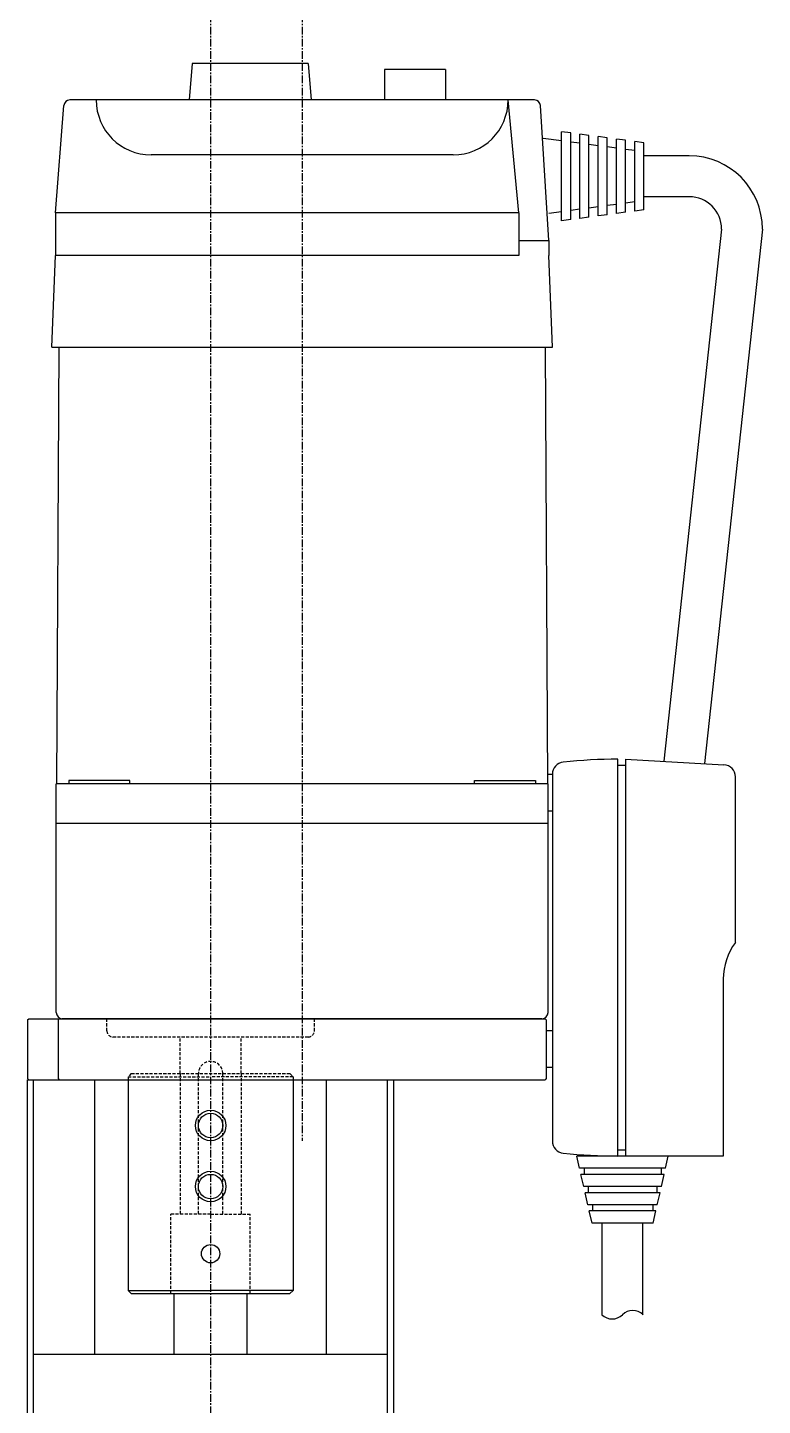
# Model space of a CAD drawing. Extents: x 248 to 1051, y 18 to 1020.
# Drawn here: x 386.5 to 506.9, y 454.2 to 679.9 of the extents above; entities that cross this region are included whole.
import ezdxf

# ---------------------------------------------------------------- set-up
doc = ezdxf.new("R2010")
doc.units = 0
doc.linetypes.add('CENTER', pattern=[2, 1.25, -0.25, 0.25, -0.25])
doc.linetypes.add('DASHED', pattern=[0.75, 0.5, -0.25])
doc.layers.get('0').update_dxf_attribs({"linetype": 'CONTINUOUS'})
doc.layers.add('CENTER', color=1, linetype='CENTER')

msp = doc.modelspace()

# ---------------------------------------------------------------- linework, layer by layer
at = {"color": 7, "linetype": 'CONTINUOUS'}
for p, q in [((413.5, 674.02), (413, 668.02)), ((432.5, 674.02), (413.5, 674.02)), ((432.5, 674.02), (433, 668.02)), ((455, 673.02), (445, 673.02)), ((445, 673.02), (445, 668.02)), ((455, 673.02), (455, 668.02)), ((391.1, 649.52), (392.43, 667.09)), ((469.57, 668.02), (393.43, 668.02)), ((467, 649.52), (465.25, 668.02)), ((471.9, 645.02), (470.57, 667.09)), ((474, 661.32), (470.98, 661.72)), ((474, 648.22), (474, 662.82)), ((475.5, 662.62), (474, 662.82)), ((475.5, 648.42), (475.5, 662.62)), ((477, 648.62), (477, 662.42)), ((478.5, 662.22), (477, 662.42)), ((478.5, 648.82), (478.5, 662.22)), ((481.5, 661.82), (480, 662.02)), ((480, 649.02), (480, 662.02)), ((481.5, 649.22), (481.5, 661.82)), ((483, 649.42), (483, 661.62)), ((484.5, 661.42), (483, 661.62)), ((484.5, 649.62), (484.5, 661.42)), ((476.99, 660.92), (475.5, 661.12)), ((480, 660.52), (478.5, 660.72)), ((483, 660.12), (481.5, 660.32)), ((486, 659.72), (484.5, 659.92)), ((486, 649.82), (486, 661.22)), ((487.5, 661.02), (486, 661.22)), ((487.5, 650.02), (487.5, 661.02)), ((456.25, 659.02), (406.75, 659.02)), ((494.93, 658.87), (487.5, 658.87)), ((476.99, 650.11), (475.5, 649.92)), ((480, 650.52), (478.5, 650.32)), ((483, 650.92), (481.5, 650.72)), ((486, 651.32), (484.5, 651.12)), ((494.93, 652.17), (487.5, 652.17)), ((467, 649.52), (391.1, 649.52)), ((391.1, 649.52), (391.1, 642.52)), ((467, 649.52), (467, 642.52)), ((474, 649.72), (471.91, 649.44)), ((475.5, 648.42), (474, 648.22)), ((478.5, 648.82), (477, 648.62)), ((481.5, 649.22), (480, 649.02)), ((484.5, 649.62), (483, 649.42)), ((487.5, 650.02), (486, 649.82)), ((500.23, 646.87), (490.78, 559.69)), ((506.93, 646.87), (497.44, 559.32)), ((467, 645.02), (471.9, 645.02)), ((471.9, 645.02), (471.9, 642.52)), ((390.5, 627.52), (391.1, 642.52)), ((467, 642.52), (391.1, 642.52)), ((472.5, 627.52), (471.9, 642.52)), ((390.5, 627.52), (472.5, 627.52)), ((391.3, 556.02), (391.7, 627.52)), ((471.3, 627.52), (471.7, 556.02)), ((483.25, 495.02), (483.25, 560.02)), ((484.5, 560.02), (484.5, 495.02)), ((484.5, 560.02), (500.61, 559.13)), ((472.5, 557.56), (472.5, 497.48)), ((483.25, 559.03), (484.5, 559.03)), ((471.8, 556.02), (391.2, 556.02)), ((391.2, 518.52), (391.2, 556.02)), ((403.27, 556.52), (393.27, 556.52)), ((393.27, 556.52), (393.27, 556.02)), ((403.27, 556.02), (403.27, 556.52)), ((459.73, 556.52), (469.73, 556.52)), ((459.73, 556.02), (459.73, 556.52)), ((469.73, 556.52), (469.73, 556.02)), ((472.5, 557.52), (471.69, 557.52)), ((471.8, 518.52), (471.8, 556.02)), ((502.5, 530.02), (502.5, 557.13)), ((472.5, 551.52), (471.8, 551.52)), ((471.8, 549.52), (391.2, 549.52)), ((500.5, 524.02), (500.5, 495.02)), ((386.5, 517.32), (386.7, 517.52)), ((386.5, 517.32), (386.5, 507.72)), ((386.7, 517.52), (471.3, 517.52)), ((391.7, 517.52), (391.5, 517.32)), ((391.5, 517.32), (391.5, 507.72)), ((470.8, 517.52), (392.2, 517.52)), ((471.3, 517.52), (471.5, 517.32)), ((471.5, 517.32), (471.5, 507.72)), ((472.5, 515.52), (471.5, 515.52)), ((403, 508.02), (403, 473.02)), ((430, 508.02), (430, 473.02)), ((472.5, 509.52), (471.5, 509.52)), ((386.5, 507.72), (386.7, 507.52)), ((386.5, 507.52), (386.7, 507.52)), ((386.5, 427.52), (386.5, 507.52)), ((386.7, 507.52), (471.3, 507.52)), ((387.5, 427.52), (387.5, 507.52)), ((387.5, 507.52), (445.5, 507.52)), ((387.5, 462.52), (387.5, 507.52)), ((391.5, 507.72), (391.7, 507.52)), ((397.5, 462.52), (397.5, 507.52)), ((435.5, 462.52), (435.5, 507.52)), ((445.5, 427.52), (445.5, 507.52)), ((445.5, 462.52), (445.5, 507.52)), ((446.5, 427.52), (446.5, 507.52)), ((471.5, 507.72), (471.3, 507.52)), ((500.5, 495.02), (476.5, 495.02)), ((476.96, 493.02), (476.5, 495.02)), ((478.5, 495.02), (478.5, 495.16)), ((483.25, 496.02), (484.5, 496.02)), ((491.05, 493.02), (491.5, 495.02)), ((491.05, 493.02), (476.96, 493.02)), ((477.7, 493.02), (477.7, 492.02)), ((490.31, 493.02), (490.31, 492.02)), ((490.82, 492.02), (477.18, 492.02)), ((477.64, 490.02), (477.18, 492.02)), ((490.36, 490.02), (477.64, 490.02)), ((478.38, 490.02), (478.38, 489.02)), ((489.62, 490.02), (489.62, 489.02)), ((490.36, 490.02), (490.82, 492.02)), ((490.14, 489.02), (477.86, 489.02)), ((478.32, 487.02), (477.86, 489.02)), ((489.68, 487.02), (490.14, 489.02)), ((489.68, 487.02), (478.32, 487.02)), ((489.46, 486.02), (478.55, 486.02)), ((479, 484.02), (478.55, 486.02)), ((479.06, 487.02), (479.06, 486.02)), ((488.94, 487.02), (488.94, 486.02)), ((489, 484.02), (489.46, 486.02)), ((489, 484.02), (479, 484.02)), ((480.65, 469.02), (480.65, 484.02)), ((487.35, 469.02), (487.35, 484.02)), ((403, 473.02), (416.5, 473.02)), ((403, 473.02), (403.5, 472.52)), ((403.5, 472.52), (429.5, 472.52)), ((410.5, 462.52), (410.5, 472.52)), ((430, 473.02), (416.5, 473.02)), ((422.5, 462.52), (422.5, 472.52)), ((430, 473.02), (429.5, 472.52)), ((445.5, 462.52), (387.5, 462.52))]:
    msp.add_line(p, q, dxfattribs=at)
at = {"color": 3, "linetype": 'DASHED'}
for p, q in [((399.5, 515.52), (399.5, 517.52)), ((433.5, 515.52), (433.5, 517.52)), ((432.5, 514.52), (400.5, 514.52)), ((411.5, 508.52), (411.5, 514.52)), ((421.5, 508.52), (421.5, 514.52)), ((403.5, 508.52), (403, 508.02)), ((403, 508.02), (416.5, 508.02)), ((403.5, 508.52), (429.5, 508.52)), ((411.5, 508.52), (411.5, 485.52)), ((414.5, 485.52), (414.5, 508.52)), ((430, 508.02), (416.5, 508.02)), ((418.5, 485.52), (418.5, 508.52)), ((421.5, 508.52), (421.5, 485.52)), ((429.5, 508.52), (430, 508.02)), ((410, 472.52), (410, 485.52)), ((416.5, 485.52), (410, 485.52)), ((416.5, 485.52), (423, 485.52)), ((423, 472.52), (423, 485.52))]:
    msp.add_line(p, q, dxfattribs=at)
at = {"color": 7, "linetype": 'CONTINUOUS'}
for centre, radius in [((416.5, 500.02), 2.5), ((416.5, 500.02), 2), ((416.5, 490.02), 2.5), ((416.5, 490.02), 2), ((416.5, 479.02), 1.5)]:
    msp.add_circle(centre, radius, dxfattribs=at)
for centre, radius, start, end in [((393.43, 667.02), 1, 90, 175.6724), ((406.75, 668.02), 9, 180, 270), ((456.25, 668.02), 9, 270, 0), ((469.57, 667.02), 1, 4.3276, 90), ((494.93, 646.87), 12, 0, 90), ((494.93, 646.87), 5.3, 0, 90), ((483.5, 470.03), 90, 90.1588, 95.8701), ((474.5, 557.56), 2, 95.8701, 180), ((500.5, 557.13), 2, 0, 86.8202), ((510.5, 524.02), 10, 143.1301, 180), ((392.2, 518.52), 1, 180, 270), ((470.8, 518.52), 1, 270, 0), ((474.5, 497.48), 2, 180, 264.1299), ((483.5, 585.02), 90, 264.1299, 269.8412), ((485.67, 467.29), 2.41, 45.6997, 134.3003), ((482.3, 470.74), 2.41, 225.6997, 314.3003)]:
    msp.add_arc(centre, radius, start, end, dxfattribs=at)
at = {"color": 3, "linetype": 'DASHED'}
for centre, radius, start, end in [((400.5, 515.52), 1, 180, 270), ((432.5, 515.52), 1, 270, 0), ((416.5, 508.52), 2, 0, 180)]:
    msp.add_arc(centre, radius, start, end, dxfattribs=at)
at = {"layer": 'CENTER', "color": 1, "linetype": 'CENTER'}
for p, q in [((416.5, 694.02), (416.5, 42.52)), ((431.5, 694.02), (431.5, 497.52))]:
    msp.add_line(p, q, dxfattribs=at)

doc.saveas('drawing.dxf')
